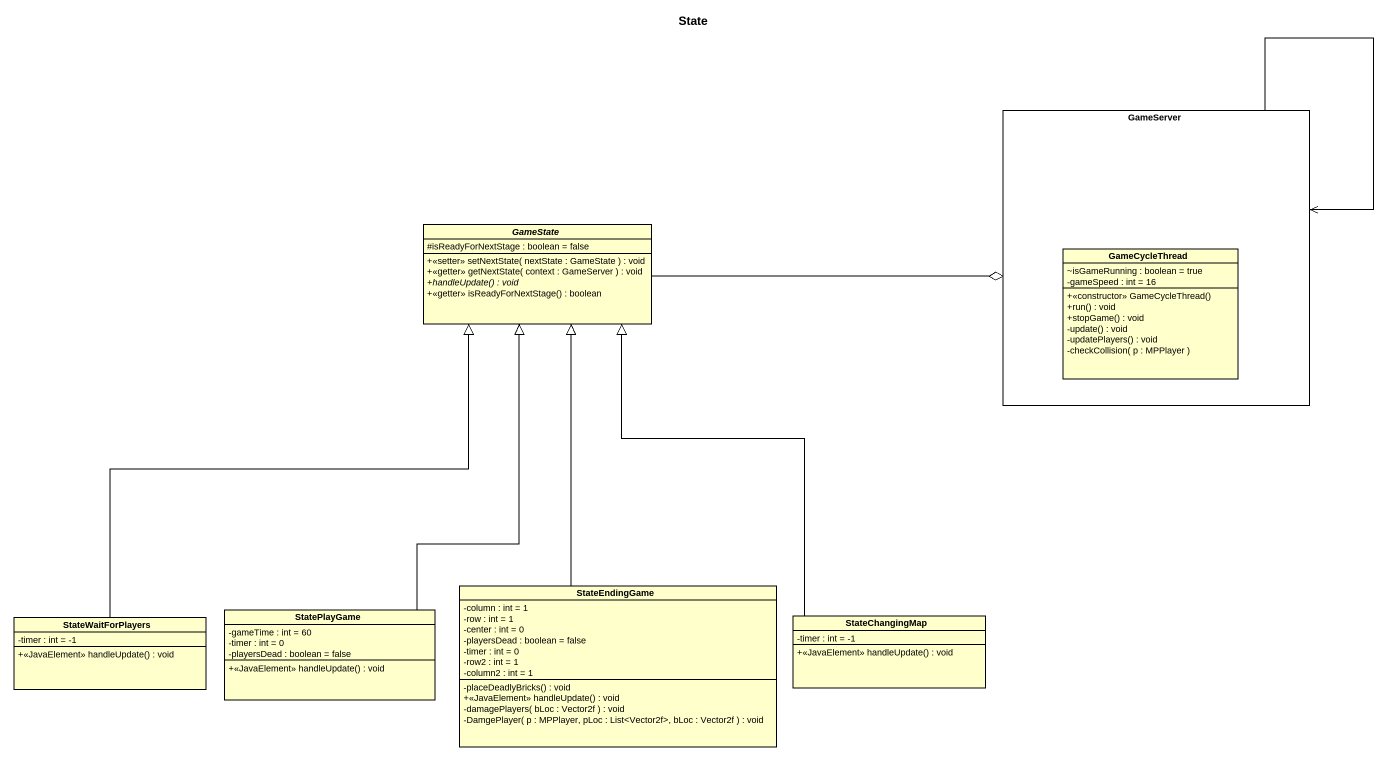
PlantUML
@startuml
title State
hide circle
hide empty members
skinparam classAttributeIconSize 0
rectangle GameServer {
  class GameCycleThread {
    ~isGameRunning : boolean = true
    -gameSpeed : int = 16
    +<<constructor>> GameCycleThread()
    +run() : void
    +stopGame() : void
    -update() : void
    -updatePlayers() : void
    -checkCollision( p : MPPlayer )
  }
}
abstract class GameState {
  #isReadyForNextStage : boolean = false
  +<<setter>> setNextState( nextState : GameState ) : void
  +<<getter>> getNextState( context : GameServer ) : void
  {abstract} +handleUpdate() : void
  +<<getter>> isReadyForNextStage() : boolean
}
class StateEndingGame {
  -column : int = 1
  -row : int = 1
  -center : int = 0
  -playersDead : boolean = false
  -timer : int = 0
  -row2 : int = 1
  -column2 : int = 1
  -placeDeadlyBricks() : void
  +<<JavaElement>> handleUpdate() : void
  -damagePlayers( bLoc : Vector2f ) : void
  -DamgePlayer( p : MPPlayer, pLoc : List<Vector2f>, bLoc : Vector2f ) : void
}
class StateWaitForPlayers {
  -timer : int = -1
  +<<JavaElement>> handleUpdate() : void
}
class StatePlayGame {
  -gameTime : int = 60
  -timer : int = 0
  -playersDead : boolean = false
  +<<JavaElement>> handleUpdate() : void
}
class StateChangingMap {
  -timer : int = -1
  +<<JavaElement>> handleUpdate() : void
}
GameServer --> GameServer
GameServer o-left- GameState
StateEndingGame -up-|> GameState
StateWaitForPlayers -up-|> GameState
StatePlayGame -up-|> GameState
StateChangingMap -up-|> GameState
@enduml
